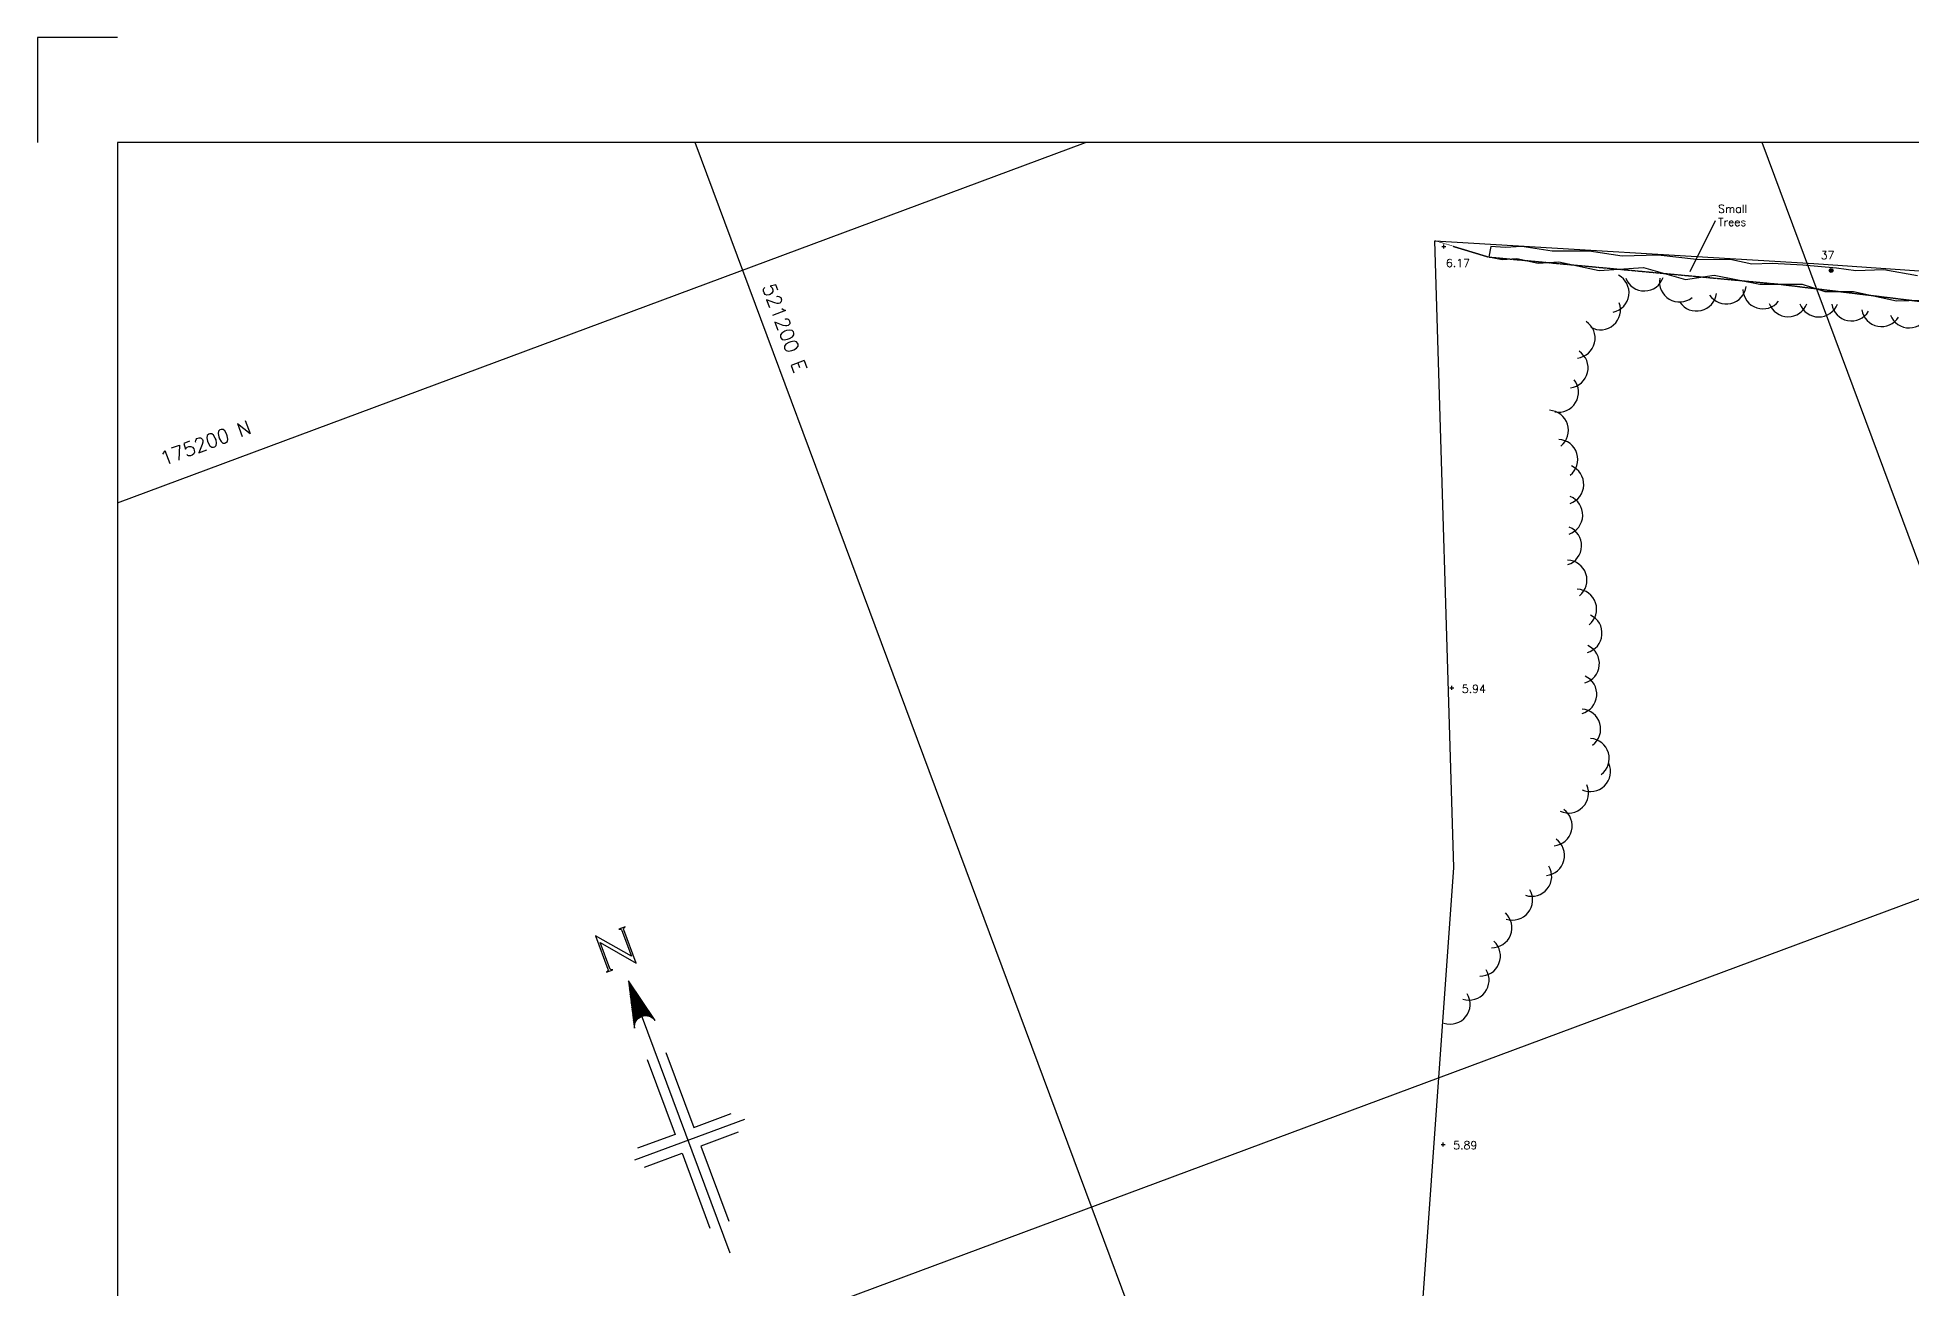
# Model space of a CAD drawing. Extents: x -4000 to 590500, y -6503 to 470250.
# Drawn here: x -4000 to 89694, y 407688 to 470250 of the extents above; entities that cross this region are included whole.
import ezdxf

# ---------------------------------------------------------------- set-up
doc = ezdxf.new("R2010")
doc.units = 0
doc.header["$LTSCALE"] = 0.0508
doc.linetypes.add('DASHED', pattern=[19.05, 12.7, -6.35])
for name, color, linetype in [('BORDER', 7, 'CONTINUOUS'), ('BOUNDARY', 30, 'CONTINUOUS'), ('DETAIL', 5, 'CONTINUOUS'), ('GRID', 253, 'CONTINUOUS'), ('LEVEL', 1, 'CONTINUOUS'), ('TEXT', 7, 'CONTINUOUS'), ('TREE_NUMBER', 7, 'CONTINUOUS'), ('VEGETATION', 3, 'CONTINUOUS')]:
    doc.layers.add(name, color=color, linetype=linetype)
doc.styles.add('ROMANS', font='Romans.shx')

msp = doc.modelspace()

# ---------------------------------------------------------------- hatches: boundary and pattern name
at = {"layer": 'VEGETATION', "linetype": 'Continuous'}
h = msp.add_hatch(color=256, dxfattribs=at)
edge = h.paths.add_edge_path()
edge.add_arc((85676, 458594), 95.5, 0, 360)

# ---------------------------------------------------------------- linework, layer by layer
at = {"layer": 'BORDER', "flags": 128}
for points in [[(0, 470250), (-4000, 470250), (-4000, 465000)], [(25554, 423069), (30613, 409481)], [(25568, 422955), (25593, 423010)], [(25580, 422861), (25626, 422961)], [(25592, 422767), (25658, 422912)], [(25603, 422672), (25691, 422863)], [(25615, 422578), (25723, 422814)], [(25627, 422484), (25756, 422766)], [(25639, 422390), (25789, 422717)], [(25651, 422295), (25821, 422668)], [(25663, 422201), (25854, 422619)], [(25675, 422107), (25886, 422570)], [(25686, 422012), (25919, 422521)], [(25698, 421918), (25952, 422472)], [(25710, 421824), (25984, 422423)], [(25722, 421729), (26017, 422374)], [(25734, 421635), (26050, 422325)], [(25746, 421541), (26082, 422276)], [(25758, 421446), (26115, 422227)], [(25769, 421352), (26147, 422179)], [(25781, 421258), (26180, 422130)], [(25793, 421163), (26213, 422081)], [(25805, 421069), (26245, 422032)], [(25817, 420975), (26278, 421983)], [(25829, 420881), (26311, 421934)], [(26024, 421187), (26343, 421885)], [(26109, 421253), (26376, 421836)], [(26181, 421291), (26408, 421787)], [(26247, 421315), (26441, 421738)], [(26309, 421330), (26473, 421689)], [(26367, 421337), (26506, 421640)], [(26423, 421338), (26539, 421592)], [(26476, 421334), (26571, 421543)], [(26527, 421326), (26604, 421494)], [(26576, 421313), (26636, 421445)], [(26623, 421295), (26669, 421396)], [(26668, 421274), (26702, 421347)], [(26712, 421249), (26734, 421298)], [(26481, 419146), (27877, 415398), (26002, 414700)], [(27418, 419495), (28814, 415747)], [(25867, 414116), (31362, 416162)], [(28814, 415747), (30688, 416444)], [(31037, 415507), (29163, 414809), (30558, 411061)], [(26351, 413763), (28226, 414460)], [(28226, 414460), (29621, 410712)]]:
    msp.add_lwpolyline(points, dxfattribs=at)
msp.add_lwpolyline([(535000, 0), (535000, 465000), (0, 465000), (0, 0)], close=True, dxfattribs=at)
for points in [[(24451, 423511), (24765, 423628, -0.414219), (24611, 423698), (24132, 424985), (25929, 423965), (25312, 425620, -0.414219), (25383, 425774), (25069, 425657, -0.414219), (25223, 425587), (25702, 424301), (23905, 425321), (24521, 423665, -0.414219)], [(25850, 420708, -0.791719), (26874, 421089), (25554, 423069)]]:
    msp.add_lwpolyline(points, format="xyb", close=True, dxfattribs=at)
at = {"layer": 'BOUNDARY', "linetype": 'Continuous'}
for p, q in [((65866, 460086), (84815, 458941)), ((66812, 428749), (65866, 460086))]:
    msp.add_line(p, q, dxfattribs=at)
at = {"layer": 'BOUNDARY', "linetype": 'Continuous', "flags": 128}
for points in [[(84815, 458941), (123127, 456277), (155980, 454023), (156553, 453814)], [(61860, 370256), (63162, 383059), (64573, 397435), (66812, 428749)]]:
    msp.add_lwpolyline(points, dxfattribs=at)
at = {"layer": 'DETAIL', "linetype": 'DASHED', "flags": 128}
msp.add_lwpolyline([(65866, 460086), (68553, 459272), (83065, 457916), (95873, 456353), (123882, 454848), (155780, 452559), (169774, 450605), (191126, 446008), (217934, 441857), (225036, 441034), (248381, 437762), (279772, 432544), (316753, 425730), (327482, 425463), (344108, 425964), (345820, 426693), (350542, 425562), (359513, 424749), (380463, 425641), (381123, 425863), (389836, 427092), (392669, 426365), (409852, 425639), (414921, 426641), (428254, 426195), (459948, 427641), (461467, 426554), (462131, 423797), (462080, 419406), (462284, 402178), (462056, 379981), (462251, 376297), (463367, 373664), (466087, 372538)], dxfattribs=at)
at = {"layer": 'GRID', "linetype": 'Continuous', "flags": 128}
for points in [[(0, 393629), (191676, 465000)], [(0, 446982), (48388, 465000)], [(202020, 0), (28875, 465000)], [(255373, 0), (82229, 465000)]]:
    msp.add_lwpolyline(points, dxfattribs=at)
at = {"layer": 'LEVEL', "flags": 128}
for points in [[(66218, 459793), (66418, 459793)], [(66318, 459693), (66318, 459893)], [(66609, 437720), (66809, 437720)], [(66709, 437620), (66709, 437820)], [(66178, 414897), (66378, 414897)], [(66278, 414797), (66278, 414997)]]:
    msp.add_lwpolyline(points, dxfattribs=at)
at = {"layer": 'TEXT', "linetype": 'Continuous'}
msp.add_line((78628, 458549), (79901, 461095), dxfattribs=at)
at = {"layer": 'VEGETATION', "linetype": 'Continuous', "flags": 128}
msp.add_lwpolyline([(89989, 458326), (88312, 458629), (86907, 458581), (85948, 458709), (84255, 458868), (82722, 458948), (81716, 458916), (80710, 459124), (78941, 459141), (77025, 459365), (75220, 459317), (73575, 459572), (71723, 459556), (70205, 459796), (69375, 459748), (68665, 459796), (68553, 459272), (69229, 459149), (69966, 459205), (71028, 458966), (72054, 459022), (74072, 458594), (76292, 458754), (78401, 458148), (79822, 458371), (82106, 457908), (84230, 457908), (85362, 457555), (86799, 457555), (88939, 457076), (90808, 457124)], dxfattribs=at)
at = {"layer": 'VEGETATION', "linetype": 'Continuous'}
msp.add_circle((85676, 458594), 95.5, dxfattribs=at)
for centre, start, end in [((74569, 457489), 282.45223, 61.72396), ((76333, 458575), 201.60875, 340.88048), ((78094, 458022), 169.41569, 308.68742), ((78944, 457569), 213.74882, 353.02055), ((80433, 457923), 213.74882, 353.02055), ((82265, 457679), 182.13425, 321.40598), ((74147, 456631), 241.05784, 20.32957), ((83523, 457288), 199.84381, 339.11554), ((85053, 457274), 199.84381, 339.11554), ((86689, 457079), 189.4607, 328.73243), ((88192, 456789), 189.4607, 328.73243), ((89580, 456726), 200.94251, 340.21424), ((72873, 455213), 277.15934, 56.43107), ((72523, 453723), 277.15934, 56.43107), ((72045, 452512), 259.18943, 38.46116), ((71547, 450607), 307.96659, 87.23832), ((72010, 449148), 307.96659, 87.23832), ((72307, 447897), 288.388, 67.65973), ((72254, 446368), 288.388, 67.65973), ((72201, 444838), 288.388, 67.65973), ((72467, 443113), 308.8095, 88.08123), ((72951, 441660), 308.8095, 88.08123), ((73221, 440458), 285.41536, 64.68709), ((73089, 438933), 285.41536, 64.68709), ((72957, 437408), 285.41536, 64.68709), ((73151, 435666), 306.65839, 85.93012), ((73580, 434196), 306.65839, 85.93012), ((73645, 433539), 244.79055, 24.06228), ((72552, 432467), 244.79055, 24.06228), ((71731, 430821), 275.82123, 55.09296), ((71347, 429339), 275.82123, 55.09296), ((70705, 428303), 251.60623, 30.87796), ((69747, 427110), 251.60623, 30.87796), ((68718, 425731), 268.27666, 47.54839), ((68142, 424313), 268.27666, 47.54839), ((67574, 423109), 252.09862, 31.37035), ((66626, 421907), 252.09862, 31.37035)]:
    msp.add_arc(centre, 1000, start, end, dxfattribs=at)

# ---------------------------------------------------------------- texts
at = {"layer": 'GRID', "linetype": 'Continuous', "style": 'ROMANS'}
for s, rotation, p in [('521200 E', 290.42304, (32208, 457784)), ('175200 N', 20.42304, (2304, 448826))]:
    msp.add_text(s, height=700, rotation=rotation, dxfattribs=at).set_placement(p)
at = {"layer": 'LEVEL', "style": 'ROMANS'}
for s, p in [('6.17', (66417, 458770)), ('5.94', (67212, 437477)), ('5.89', (66781, 414654))]:
    msp.add_text(s, height=400, dxfattribs=at).set_placement(p)
at = {"layer": 'TEXT', "linetype": 'Continuous', "style": 'ROMANS'}
for s, p in [('Trees', (80024, 460822)), ('Small', (80024, 461483))]:
    msp.add_text(s, height=400, dxfattribs=at).set_placement(p)
at = {"layer": 'TREE_NUMBER', "style": 'ROMANS'}
msp.add_text('37', height=400, dxfattribs=at).set_placement((85153, 459158))

doc.saveas('drawing.dxf')
